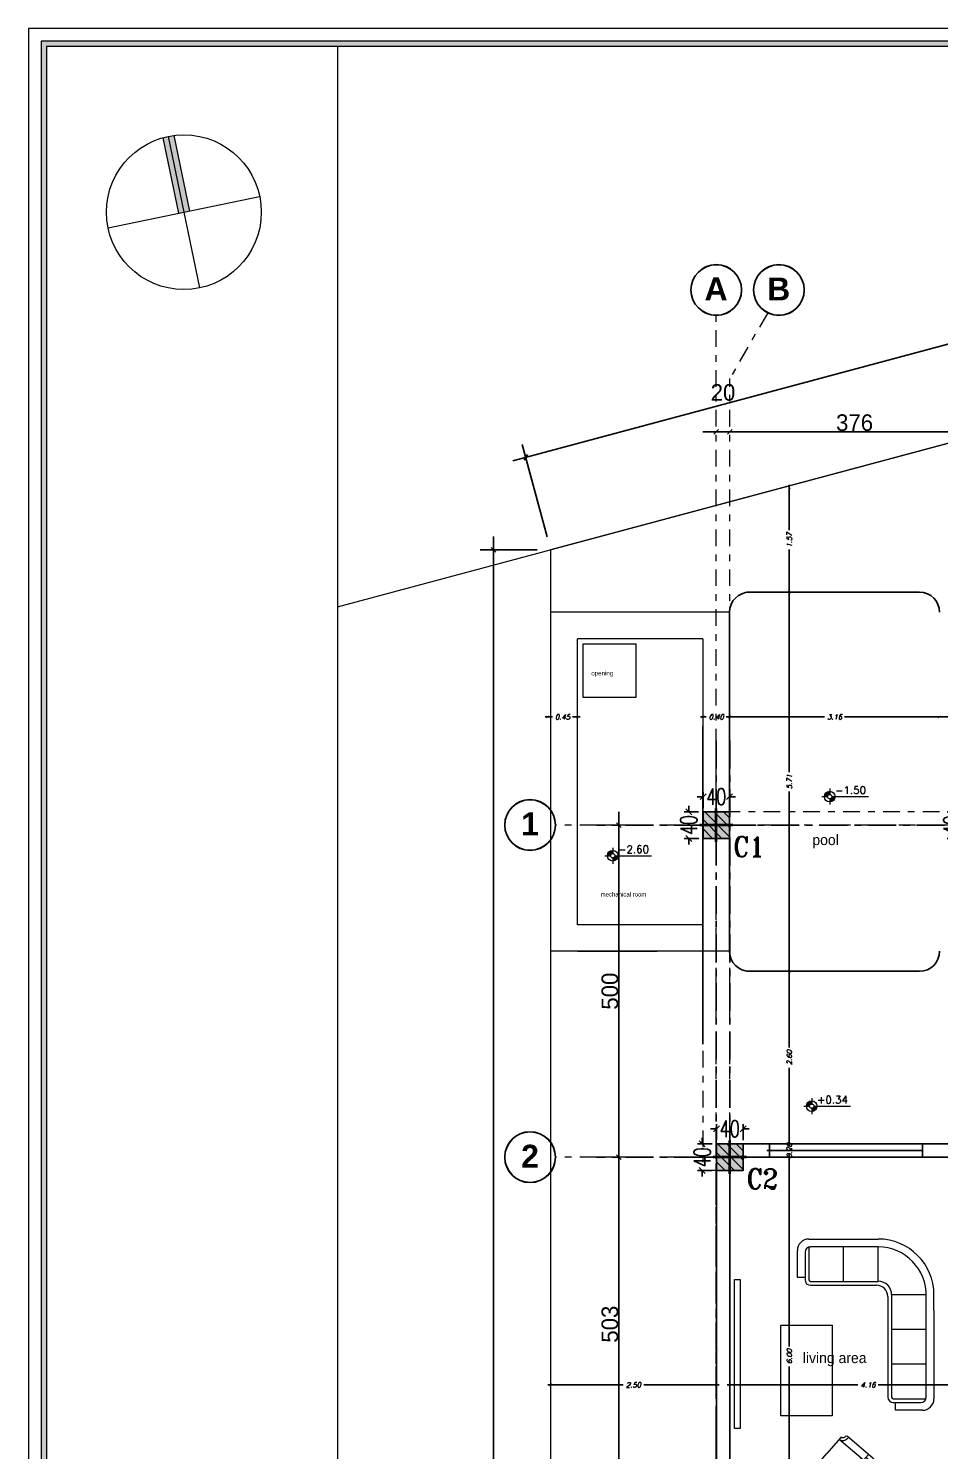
# Model space of a CAD drawing. Header units: metres. Extents: x 294 to 1101, y -498 to -355.
# Drawn here: x 487.37 to 501.09, y -385.03 to -363.62 of the extents above; entities that cross this region are included whole.
import ezdxf
from ezdxf.enums import TextEntityAlignment as Align

# ---------------------------------------------------------------- set-up
doc = ezdxf.new("R2010")
doc.units = ezdxf.units.M
doc.linetypes.add('ACAD_ISO10W100', pattern=[18, 12, -3, 0, -3])
doc.linetypes.add('DASHDOT2', pattern=[0.5, 0.25, -0.125, 0, -0.125])
for name, color, linetype in [('001-axis', 1, 'Continuous'), ('4', 4, 'Continuous'), ('dim', 156, 'Continuous'), ('DIME', 2, 'Continuous'), ('EM_COLUMN', 4, 'Continuous'), ('hatch', 26, 'Continuous'), ('pool', 160, 'Continuous'), ('text', 3, 'Continuous'), ('win', 206, 'Continuous')]:
    doc.layers.add(name, color=color, linetype=linetype)
for name, color, linetype, lineweight in [('19-JARDINERIA', 80, 'Continuous', 0), ('2', 2, 'Continuous', 13), ('axe', 12, 'DASHDOT2', 9), ('clumn', 40, 'Continuous', 13), ('COLUMNS', 24, 'Continuous', 40), ('D', 2, 'Continuous', 13), ('fur', 251, 'Continuous', 9), ('land', 96, 'Continuous', 15), ('roof', 16, 'DASHDOT2', 18), ('wall', 7, 'Continuous', 25)]:
    doc.layers.add(name, color=color, linetype=linetype, lineweight=lineweight)
doc.styles.add('alalala', font='bgothm.ttf', dxfattribs={"height": 0.2})
doc.styles.add('ITALICC', font='italicc')
doc.styles.add('ROMAND', font='romand.shx', dxfattribs={"height": 0.2})
doc.styles.add('ROMANT', font='romant')
doc.styles.add('simplex', font='simplex.shx', dxfattribs={"width": 0.7})
doc.styles.add('verdana', font='verdana.ttf', dxfattribs={"width": 0.9})
doc.dimstyles.new('100', dxfattribs={"dimscale": 0, "dimtxt": 0.5, "dimasz": 0.09, "dimexe": 0.07, "dimexo": 0, "dimgap": 0.09, "dimtad": 1, "dimdec": 0, "dimlfac": 100, "dimrnd": 0.5, "dimzin": 12, "dimdsep": 46, "dimtxsty": 'verdana', "dimblk": 'OBLIQUE', "dimcen": 0, "dimdle": 0.07, "dimaunit": 1, "dimazin": 2, "dimtfac": 1, "dimtdec": 0, "dimtix": 1, "dimtofl": 0, "dimtmove": 1, "dimatfit": 2, "dimldrblk": 'OBLIQUE', "dimfxl": 0.1, "dimtolj": 1, "dimtzin": 0, "dimarcsym": 0})
doc.dimstyles.new('dim200', dxfattribs={"dimscale": 0.4, "dimtxt": 0.1885, "dimasz": 0.1, "dimexe": 0.15, "dimexo": 0.25, "dimgap": 0.07, "dimtad": 0, "dimzin": 0, "dimdsep": 46, "dimtxsty": 'ITALICC', "dimblk": 'ARCHTICK', "dimcen": 0.09, "dimdle": 0.1, "dimse1": 1, "dimse2": 1, "dimclrd": 211, "dimclrt": 3, "dimadec": 0, "dimazin": 0, "dimtfac": 1, "dimtix": 1, "dimtofl": 0, "dimtmove": 0, "dimatfit": 3, "dimldrblk": 'ARCHTICK', "dimfxl": 1, "dimtolj": 1, "dimtzin": 0, "dimlwd": 25, "dimarcsym": 0})
doc.dimstyles.new('DIMA', dxfattribs={"dimtxt": 0.25, "dimasz": 0.07, "dimexe": 0.2, "dimexo": 0.2, "dimgap": 0.01, "dimtad": 1, "dimdec": 0, "dimlfac": 100, "dimrnd": 1, "dimzin": 0, "dimdsep": 46, "dimtxsty": 'Standard', "dimblk1": 'OBLIQUE', "dimblk2": 'OBLIQUE', "dimsah": 1, "dimcen": 0.09, "dimdle": 0.2, "dimclrd": 1, "dimclre": 1, "dimclrt": 2, "dimadec": 0, "dimazin": 0, "dimtfac": 1, "dimtdec": 0, "dimtofl": 0, "dimtmove": 2, "dimatfit": 3, "dimldrblk": 'OBLIQUE', "dimfxl": 1, "dimtolj": 1, "dimtzin": 0, "dimarcsym": 0})
pattern_1 = [(135, (1105.20614, -5731.28824), (-0.0707106781, -0.0707106781), [])]

# ---------------------------------------------------------------- blocks, each defined once
blk = doc.blocks.new('Mob1')
at = {"layer": 'fur'}
for p, q in [((-7.67, 0.146), (-7.67, 0.73)), ((-7.65, 0.75), (-7.639, 0.75)), ((-7.59, 0.799), (-7.59, 0.8)), ((-7.573, 0.8), (-7.22, 0.8)), ((-7.54, 0.25), (-7.54, 0.8)), ((-6.867, 0.8), (-7.22, 0.8)), ((-6.9, 0.25), (-6.9, 0.8)), ((-6.85, 0.799), (-6.85, 0.8)), ((-6.79, 0.75), (-6.801, 0.75)), ((-6.77, 0.146), (-6.77, 0.73)), ((-7.67, 0.25), (-7.54, 0.25)), ((-7.6, 0), (-7.6, 0.25)), ((-7.54, 0.3), (-7.22, 0.3)), ((-6.9, 0.3), (-7.22, 0.3)), ((-6.77, 0.25), (-6.9, 0.25)), ((-6.84, 0), (-6.84, 0.25)), ((-7.6, 0.086), (-7.61, 0.086)), ((-7.6, 0.15), (-7.22, 0.15)), ((-7.6, 0.05), (-7.22, 0.05)), ((-7.6, 0), (-7.22, 0)), ((-6.84, 0.15), (-7.22, 0.15)), ((-6.84, 0.05), (-7.22, 0.05)), ((-6.84, 0), (-7.22, 0)), ((-6.84, 0.086), (-6.83, 0.086))]:
    blk.add_line(p, q, dxfattribs=at)
for points in [[(-7.67, 0.7), (-7.639, 0.7, 0.414214), (-7.54, 0.799), (-7.54, 0.8)], [(-6.77, 0.7), (-6.801, 0.7, -0.414214), (-6.9, 0.799), (-6.9, 0.8)]]:
    blk.add_lwpolyline(points, format="xyb", dxfattribs=at)
for centre, radius, start, end in [((-7.65, 0.73), 0.02, 90, 180), ((-7.639, 0.799), 0.049, 270, 344.0164), ((-7.573, 0.78), 0.02, 90, 164.0164), ((-6.867, 0.78), 0.02, 15.9836, 90), ((-6.801, 0.799), 0.049, 195.9836, 270), ((-6.79, 0.73), 0.02, 0, 90), ((-7.61, 0.146), 0.06, 180, 270), ((-6.83, 0.146), 0.06, 270, 0)]:
    blk.add_arc(centre, radius, start, end, dxfattribs=at)
blk = doc.blocks.new('gdffddg')
at = {"layer": 'fur'}
for p, q in [((312.958, 39.495), (313.19, 39.495)), ((313.19, 39.495), (314, 39.495)), ((312.784, 38.916), (312.784, 39.322)), ((312.9, 39.298), (312.9, 38.881)), ((312.958, 39.356), (312.958, 38.881)), ((313.734, 39.379), (312.981, 39.379)), ((313.734, 39.379), (312.981, 39.379)), ((313.479, 38.858), (313.479, 39.379)), ((314, 39.379), (313.734, 39.379)), ((314, 39.379), (313.734, 39.379)), ((314, 38.858), (314, 39.379)), ((312.9, 38.916), (312.784, 38.916)), ((312.981, 38.858), (313.734, 38.858)), ((312.981, 38.8), (313.19, 38.8)), ((313.19, 38.8), (313.977, 38.8)), ((313.734, 38.858), (314, 38.858)), ((314.145, 38.632), (314.145, 38.424)), ((314.203, 38.656), (314.203, 38.424)), ((314.724, 38.656), (314.203, 38.656)), ((314.724, 38.424), (314.724, 38.656)), ((314.724, 38.424), (314.724, 38.632)), ((314.84, 38.424), (314.84, 38.656)), ((314.145, 38.424), (314.145, 37.115)), ((314.203, 38.424), (314.203, 37.115)), ((314.724, 37.115), (314.724, 38.424)), ((314.724, 37.115), (314.724, 38.424)), ((314.84, 38.424), (314.84, 37.092)), ((314.724, 38.134), (314.203, 38.134)), ((314.724, 37.613), (314.203, 37.613)), ((314.226, 37.092), (314.701, 37.092)), ((314.226, 37.034), (314.643, 37.034)), ((314.261, 36.918), (314.261, 37.034)), ((314.666, 36.918), (314.261, 36.918))]:
    blk.add_line(p, q, dxfattribs=at)
for centre, radius, start, end in [((312.958, 39.322), 0.174, 90, 180), ((314, 38.656), 0.84, 0, 90), ((312.981, 39.298), 0.0811, 90, 180), ((312.981, 39.356), 0.0232, 90, 180), ((313.989, 38.644), 0.736, 359.0978, 89.0978), ((312.981, 38.881), 0.0811, 180, 270), ((312.981, 38.881), 0.0232, 180, 270), ((313.977, 38.632), 0.168, 0, 90), ((314, 38.656), 0.203, 0, 90), ((314.226, 37.115), 0.0811, 180, 270), ((314.226, 37.115), 0.0232, 180, 270), ((314.643, 37.115), 0.0811, 270, 0), ((314.666, 37.092), 0.174, 270, 0), ((314.701, 37.115), 0.0232, 270, 0)]:
    blk.add_arc(centre, radius, start, end, dxfattribs=at)
blk = doc.blocks.new('A$C6C9229B2')
at = {"layer": 'dim'}
h = blk.add_hatch(color=256, dxfattribs=at)
h.paths.add_polyline_path([(0.294, 0.376), (0.294, 0.492, 0.414214), (0.098, 0.296), (0.214, 0.296, -0.414214)])
h.paths.add_polyline_path([(0.49, 0.296), (0.373, 0.296, -0.414214), (0.294, 0.217), (0.294, 0.1, 0.414214)])
at = {"layer": '2'}
for p, q in [((0.294, 0.592), (0.294, 0.376)), ((0, 0.296), (0.214, 0.296)), ((0.294, 0.217), (0.294, 0)), ((0.373, 0.296), (1.727, 0.296))]:
    blk.add_line(p, q, dxfattribs=at)
for radius in [0.196, 0.0796]:
    blk.add_circle((0.294, 0.296), radius, dxfattribs=at)
blk = doc.blocks.new('_ArchTick')
at = {"color": 0, "linetype": 'ByBlock', "const_width": 0.15}
blk.add_lwpolyline([(-0.5, -0.5), (0.5, 0.5)], dxfattribs=at)
blk = doc.blocks.new('*D96')
at = {"layer": 'DEFPOINTS', "color": 0, "transparency": 16777216}
for p in [(495.231, -384.038), (497.728, -384.038), (497.728, -384.038)]:
    blk.add_point(p, dxfattribs=at)
at = {"layer": 'wall', "color": 211, "linetype": 'Continuous', "lineweight": 25, "transparency": 16777216}
for p, q in [((495.191, -384.038), (496.326, -384.038)), ((497.768, -384.038), (496.633, -384.038))]:
    blk.add_line(p, q, dxfattribs=at)
at = {"layer": 'wall', "color": 211, "lineweight": 25, "transparency": 16777216, "xscale": 0.04000000000000001, "yscale": 0.04000000000000001, "zscale": 0.04000000000000001, "rotation": 180}
blk.add_blockref('_ArchTick', (495.231, -384.038), dxfattribs=at)
at = {"layer": 'wall', "color": 211, "lineweight": 25, "transparency": 16777216, "xscale": 0.04000000000000001, "yscale": 0.04000000000000001, "zscale": 0.04000000000000001}
blk.add_blockref('_ArchTick', (497.728, -384.038), dxfattribs=at)
at = {"layer": 'wall', "color": 3, "transparency": 16777216, "insert": (496.479, -384.038), "char_height": 0.0754, "attachment_point": 5, "style": 'ITALICC'}
blk.add_mtext('\\A1;2.50', dxfattribs=at)
blk = doc.blocks.new('*D160')
at = {"layer": 'DEFPOINTS', "color": 0, "transparency": 16777216}
for p in [(502.09, -383.853), (502.09, -384.038), (497.928, -388.439)]:
    blk.add_point(p, dxfattribs=at)
at = {"layer": 'wall', "color": 211, "linetype": 'Continuous', "lineweight": 25, "transparency": 16777216}
for p, q in [((497.888, -384.038), (499.857, -384.038)), ((502.13, -384.038), (500.16, -384.038))]:
    blk.add_line(p, q, dxfattribs=at)
at = {"layer": 'wall', "color": 211, "lineweight": 25, "transparency": 16777216, "xscale": 0.04000000000000001, "yscale": 0.04000000000000001, "zscale": 0.04000000000000001, "rotation": 180}
blk.add_blockref('_ArchTick', (497.928, -384.038), dxfattribs=at)
at = {"layer": 'wall', "color": 211, "lineweight": 25, "transparency": 16777216, "xscale": 0.04000000000000001, "yscale": 0.04000000000000001, "zscale": 0.04000000000000001}
blk.add_blockref('_ArchTick', (502.09, -384.038), dxfattribs=at)
at = {"layer": 'wall', "color": 3, "transparency": 16777216, "insert": (500.009, -384.038), "char_height": 0.0754, "attachment_point": 5, "style": 'ITALICC'}
blk.add_mtext('\\A1;4.16', dxfattribs=at)
blk = doc.blocks.new('*D100')
at = {"layer": 'DEFPOINTS', "color": 0, "transparency": 16777216}
for p in [(495.188, -373.982), (495.635, -373.982), (495.635, -373.982)]:
    blk.add_point(p, dxfattribs=at)
at = {"layer": 'wall', "color": 211, "linetype": 'Continuous', "lineweight": 25, "transparency": 16777216}
for p, q in [((495.148, -373.982), (495.259, -373.982)), ((495.675, -373.982), (495.563, -373.982))]:
    blk.add_line(p, q, dxfattribs=at)
at = {"layer": 'wall', "color": 211, "lineweight": 25, "transparency": 16777216, "xscale": 0.04000000000000001, "yscale": 0.04000000000000001, "zscale": 0.04000000000000001, "rotation": 180}
blk.add_blockref('_ArchTick', (495.188, -373.982), dxfattribs=at)
at = {"layer": 'wall', "color": 211, "lineweight": 25, "transparency": 16777216, "xscale": 0.04000000000000001, "yscale": 0.04000000000000001, "zscale": 0.04000000000000001}
blk.add_blockref('_ArchTick', (495.635, -373.982), dxfattribs=at)
at = {"layer": 'wall', "color": 3, "transparency": 16777216, "insert": (495.411, -373.982), "char_height": 0.0754, "attachment_point": 5, "style": 'ITALICC'}
blk.add_mtext('\\A1;0.45', dxfattribs=at)
blk = doc.blocks.new('*D171')
at = {"layer": 'DEFPOINTS', "color": 0, "transparency": 16777216}
for p in [(497.525, -373.982), (497.925, -373.982), (497.925, -374.426)]:
    blk.add_point(p, dxfattribs=at)
at = {"layer": 'wall', "color": 211, "linetype": 'Continuous', "lineweight": 25, "transparency": 16777216}
for p, q in [((497.485, -373.982), (497.575, -373.982)), ((497.965, -373.982), (497.875, -373.982))]:
    blk.add_line(p, q, dxfattribs=at)
at = {"layer": 'wall', "color": 211, "lineweight": 25, "transparency": 16777216, "xscale": 0.04000000000000001, "yscale": 0.04000000000000001, "zscale": 0.04000000000000001, "rotation": 180}
blk.add_blockref('_ArchTick', (497.525, -373.982), dxfattribs=at)
at = {"layer": 'wall', "color": 211, "lineweight": 25, "transparency": 16777216, "xscale": 0.04000000000000001, "yscale": 0.04000000000000001, "zscale": 0.04000000000000001}
blk.add_blockref('_ArchTick', (497.925, -373.982), dxfattribs=at)
at = {"layer": 'wall', "color": 3, "transparency": 16777216, "insert": (497.725, -373.982), "char_height": 0.0754, "attachment_point": 5, "style": 'ITALICC'}
blk.add_mtext('\\A1;0.40', dxfattribs=at)
blk = doc.blocks.new('*D172')
at = {"layer": 'DEFPOINTS', "color": 0, "transparency": 16777216}
for p in [(501.085, -373.982), (497.925, -374.426), (501.085, -374.407)]:
    blk.add_point(p, dxfattribs=at)
at = {"layer": 'wall', "color": 211, "linetype": 'Continuous', "lineweight": 25, "transparency": 16777216}
for p, q in [((497.885, -373.982), (499.353, -373.982)), ((501.125, -373.982), (499.657, -373.982))]:
    blk.add_line(p, q, dxfattribs=at)
at = {"layer": 'wall', "color": 211, "lineweight": 25, "transparency": 16777216, "xscale": 0.04000000000000001, "yscale": 0.04000000000000001, "zscale": 0.04000000000000001, "rotation": 180}
blk.add_blockref('_ArchTick', (497.925, -373.982), dxfattribs=at)
at = {"layer": 'wall', "color": 211, "lineweight": 25, "transparency": 16777216, "xscale": 0.04000000000000001, "yscale": 0.04000000000000001, "zscale": 0.04000000000000001}
blk.add_blockref('_ArchTick', (501.085, -373.982), dxfattribs=at)
at = {"layer": 'wall', "color": 3, "transparency": 16777216, "insert": (499.505, -373.982), "char_height": 0.0754, "attachment_point": 5, "style": 'ITALICC'}
blk.add_mtext('\\A1;3.16', dxfattribs=at)
blk = doc.blocks.new('*D173')
at = {"layer": 'DEFPOINTS', "color": 0, "transparency": 16777216}
for p in [(503.726, -373.982), (501.085, -374.407), (503.726, -374.385)]:
    blk.add_point(p, dxfattribs=at)
at = {"layer": 'wall', "color": 211, "linetype": 'Continuous', "lineweight": 25, "transparency": 16777216}
for p, q in [((501.045, -373.982), (502.252, -373.982)), ((503.766, -373.982), (502.559, -373.982))]:
    blk.add_line(p, q, dxfattribs=at)
at = {"layer": 'wall', "color": 211, "lineweight": 25, "transparency": 16777216, "xscale": 0.04000000000000001, "yscale": 0.04000000000000001, "zscale": 0.04000000000000001, "rotation": 180}
blk.add_blockref('_ArchTick', (501.085, -373.982), dxfattribs=at)
at = {"layer": 'wall', "color": 211, "lineweight": 25, "transparency": 16777216, "xscale": 0.04000000000000001, "yscale": 0.04000000000000001, "zscale": 0.04000000000000001}
blk.add_blockref('_ArchTick', (503.726, -373.982), dxfattribs=at)
at = {"layer": 'wall', "color": 3, "transparency": 16777216, "insert": (502.405, -373.982), "char_height": 0.0754, "attachment_point": 5, "style": 'ITALICC'}
blk.add_mtext('\\A1;2.64', dxfattribs=at)
blk = doc.blocks.new('*D104')
at = {"layer": 'DEFPOINTS', "color": 0, "transparency": 16777216}
for p in [(498.824, -380.611), (499.024, -380.611), (499.044, -386.61)]:
    blk.add_point(p, dxfattribs=at)
at = {"layer": 'wall', "color": 211, "linetype": 'Continuous', "lineweight": 25, "transparency": 16777216}
for p, q in [((498.824, -380.571), (498.824, -383.46)), ((498.824, -386.65), (498.824, -383.76))]:
    blk.add_line(p, q, dxfattribs=at)
at = {"layer": 'wall', "color": 211, "lineweight": 25, "transparency": 16777216, "xscale": 0.04000000000000001, "yscale": 0.04000000000000001, "zscale": 0.04000000000000001}
for p, rotation in [((498.824, -380.611), 90), ((498.824, -386.61), 270)]:
    blk.add_blockref('_ArchTick', p, dxfattribs=dict(at, rotation=rotation))
at = {"layer": 'wall', "color": 3, "transparency": 16777216, "insert": (498.824, -383.61), "char_height": 0.0754, "attachment_point": 5, "rotation": 90, "style": 'ITALICC'}
blk.add_mtext('\\A1;6.00', dxfattribs=at)
blk = doc.blocks.new('*D179')
at = {"layer": 'DEFPOINTS', "color": 0, "transparency": 16777216}
for p in [(498.824, -380.411), (499.271, -380.411), (499.024, -380.611)]:
    blk.add_point(p, dxfattribs=at)
at = {"layer": 'wall', "color": 211, "linetype": 'Continuous', "lineweight": 25, "transparency": 16777216}
for p, q in [((498.824, -380.411), (498.824, -380.371)), ((498.824, -380.611), (498.824, -380.651))]:
    blk.add_line(p, q, dxfattribs=at)
at = {"layer": 'wall', "color": 211, "lineweight": 25, "transparency": 16777216, "xscale": 0.04000000000000001, "yscale": 0.04000000000000001, "zscale": 0.04000000000000001}
for p, rotation in [((498.824, -380.411), 270), ((498.824, -380.611), 90)]:
    blk.add_blockref('_ArchTick', p, dxfattribs=dict(at, rotation=rotation))
at = {"layer": 'wall', "color": 3, "transparency": 16777216, "insert": (498.824, -380.511), "char_height": 0.0754, "attachment_point": 5, "rotation": 90, "style": 'ITALICC'}
blk.add_mtext('\\A1;0.20', dxfattribs=at)
blk = doc.blocks.new('*D180')
at = {"layer": 'DEFPOINTS', "color": 0, "transparency": 16777216}
for p in [(498.713, -377.811), (498.824, -377.811), (499.545, -380.411)]:
    blk.add_point(p, dxfattribs=at)
at = {"layer": 'wall', "color": 211, "linetype": 'Continuous', "lineweight": 25, "transparency": 16777216}
for p, q in [((498.824, -377.771), (498.824, -378.957)), ((498.824, -380.451), (498.824, -379.265))]:
    blk.add_line(p, q, dxfattribs=at)
at = {"layer": 'wall', "color": 211, "lineweight": 25, "transparency": 16777216, "xscale": 0.04000000000000001, "yscale": 0.04000000000000001, "zscale": 0.04000000000000001}
for p, rotation in [((498.824, -377.811), 90), ((498.824, -380.411), 270)]:
    blk.add_blockref('_ArchTick', p, dxfattribs=dict(at, rotation=rotation))
at = {"layer": 'wall', "color": 3, "transparency": 16777216, "insert": (498.824, -379.111), "char_height": 0.0754, "attachment_point": 5, "rotation": 90, "style": 'ITALICC'}
blk.add_mtext('\\A1;2.60', dxfattribs=at)
blk = doc.blocks.new('*D105')
at = {"layer": 'DEFPOINTS', "color": 0, "transparency": 16777216}
for p in [(498.824, -372.105), (498.991, -372.105), (498.824, -377.811)]:
    blk.add_point(p, dxfattribs=at)
at = {"layer": 'wall', "color": 211, "linetype": 'Continuous', "lineweight": 25, "transparency": 16777216}
for p, q in [((498.824, -372.065), (498.824, -374.813)), ((498.824, -377.851), (498.824, -375.103))]:
    blk.add_line(p, q, dxfattribs=at)
at = {"layer": 'wall', "color": 211, "lineweight": 25, "transparency": 16777216, "xscale": 0.04000000000000001, "yscale": 0.04000000000000001, "zscale": 0.04000000000000001}
for p, rotation in [((498.824, -372.105), 90), ((498.824, -377.811), 270)]:
    blk.add_blockref('_ArchTick', p, dxfattribs=dict(at, rotation=rotation))
at = {"layer": 'wall', "color": 3, "transparency": 16777216, "insert": (498.824, -374.958), "char_height": 0.0754, "attachment_point": 5, "rotation": 90, "style": 'ITALICC'}
blk.add_mtext('\\A1;5.71', dxfattribs=at)
blk = doc.blocks.new('*D181')
at = {"layer": 'DEFPOINTS', "color": 0, "transparency": 16777216}
for p in [(498.721, -370.53), (498.824, -370.53), (498.824, -372.105)]:
    blk.add_point(p, dxfattribs=at)
at = {"layer": 'wall', "color": 211, "linetype": 'Continuous', "lineweight": 25, "transparency": 16777216}
for p, q in [((498.824, -370.49), (498.824, -371.171)), ((498.824, -372.145), (498.824, -371.464))]:
    blk.add_line(p, q, dxfattribs=at)
at = {"layer": 'wall', "color": 211, "lineweight": 25, "transparency": 16777216, "xscale": 0.04000000000000001, "yscale": 0.04000000000000001, "zscale": 0.04000000000000001}
for p, rotation in [((498.824, -370.53), 90), ((498.824, -372.105), 270)]:
    blk.add_blockref('_ArchTick', p, dxfattribs=dict(at, rotation=rotation))
at = {"layer": 'wall', "color": 3, "transparency": 16777216, "insert": (498.824, -371.318), "char_height": 0.0754, "attachment_point": 5, "rotation": 90, "style": 'ITALICC'}
blk.add_mtext('\\A1;1.57', dxfattribs=at)
blk = doc.blocks.new('_OBLIQUE')
at = {"color": 0, "linetype": 'ByBlock'}
blk.add_line((-0.5, -0.5), (0.5, 0.5), dxfattribs=at)
blk = doc.blocks.new('*D86')
at = {"layer": 'DEFPOINTS', "color": 0, "transparency": 16777216}
for p in [(514.853, -364.715), (515.226, -366.108), (495.231, -371.466)]:
    blk.add_point(p, dxfattribs=at)
at = {"layer": 'wall', "color": 1, "lineweight": -2, "transparency": 16777216}
for p, q in [((515.174, -365.915), (514.801, -364.522)), ((494.665, -370.125), (515.046, -364.663)), ((495.179, -371.272), (494.806, -369.88))]:
    blk.add_line(p, q, dxfattribs=at)
at = {"layer": 'wall', "color": 1, "lineweight": -2, "transparency": 16777216, "xscale": 0.07, "yscale": 0.07, "zscale": 0.07}
for p, rotation in [((514.853, -364.715), 14.99999478466703), ((494.858, -370.073), 194.999994784667)]:
    blk.add_blockref('_OBLIQUE', p, dxfattribs=dict(at, rotation=rotation))
at = {"layer": 'wall', "color": 2, "transparency": 16777216, "insert": (504.82, -367.264), "char_height": 0.25, "attachment_point": 5, "rotation": 15}
blk.add_mtext('\\A1;2070', dxfattribs=at)
blk = doc.blocks.new('*D88')
at = {"layer": 'DEFPOINTS', "color": 0, "transparency": 16777216}
for p in [(495.231, -371.466), (494.37, -406.815), (495.231, -406.815)]:
    blk.add_point(p, dxfattribs=at)
at = {"layer": 'wall', "color": 1, "lineweight": -2, "transparency": 16777216}
for p, q in [((494.37, -371.266), (494.37, -407.015)), ((495.031, -371.466), (494.17, -371.466)), ((495.031, -406.815), (494.17, -406.815))]:
    blk.add_line(p, q, dxfattribs=at)
at = {"layer": 'wall', "color": 1, "lineweight": -2, "transparency": 16777216, "xscale": 0.07, "yscale": 0.07, "zscale": 0.07}
for p, rotation in [((494.37, -371.466), 90), ((494.37, -406.815), 270)]:
    blk.add_blockref('_OBLIQUE', p, dxfattribs=dict(at, rotation=rotation))
at = {"layer": 'wall', "color": 2, "transparency": 16777216, "insert": (494.235, -389.14), "char_height": 0.25, "attachment_point": 5, "rotation": 90}
blk.add_mtext('\\A1;3535', dxfattribs=at)
blk = doc.blocks.new('CLUMN')
at = {"layer": 'clumn', "color": 1}
for p, q in [((879.993, 254.345), (879.993, 253.145)), ((879.393, 253.745), (880.593, 253.745))]:
    blk.add_line(p, q, dxfattribs=at)
at = {"layer": 'clumn'}
blk.add_lwpolyline([(879.793, 253.545), (880.193, 253.545), (880.193, 253.945), (879.793, 253.945)], close=True, dxfattribs=at)
blk = doc.blocks.new('*D313')
at = {"layer": 'DEFPOINTS', "color": 0, "transparency": 16777216}
for p in [(497.725, -369.689), (497.928, -369.689), (497.928, -369.689)]:
    blk.add_point(p, dxfattribs=at)
at = {"layer": 'wall', "color": 1, "lineweight": -2, "transparency": 16777216}
blk.add_line((497.525, -369.689), (498.128, -369.689), dxfattribs=at)
at = {"layer": 'wall', "color": 1, "lineweight": -2, "transparency": 16777216, "xscale": 0.07, "yscale": 0.07, "zscale": 0.07, "rotation": 180}
blk.add_blockref('_OBLIQUE', (497.725, -369.689), dxfattribs=at)
at = {"layer": 'wall', "color": 1, "lineweight": -2, "transparency": 16777216, "xscale": 0.07, "yscale": 0.07, "zscale": 0.07}
blk.add_blockref('_OBLIQUE', (497.928, -369.689), dxfattribs=at)
at = {"layer": 'wall', "color": 2, "transparency": 16777216, "insert": (497.826, -369.099), "char_height": 0.25, "attachment_point": 5}
blk.add_mtext('\\A1;20', dxfattribs=at)
blk = doc.blocks.new('*D314')
at = {"layer": 'DEFPOINTS', "color": 0, "transparency": 16777216}
for p in [(501.685, -369.424), (497.928, -369.689), (501.685, -369.689)]:
    blk.add_point(p, dxfattribs=at)
at = {"layer": 'wall', "color": 1, "lineweight": -2, "transparency": 16777216}
for p, q in [((497.728, -369.689), (501.885, -369.689)), ((501.685, -369.624), (501.685, -369.889))]:
    blk.add_line(p, q, dxfattribs=at)
at = {"layer": 'wall', "color": 1, "lineweight": -2, "transparency": 16777216, "xscale": 0.07, "yscale": 0.07, "zscale": 0.07, "rotation": 180}
blk.add_blockref('_OBLIQUE', (497.928, -369.689), dxfattribs=at)
at = {"layer": 'wall', "color": 1, "lineweight": -2, "transparency": 16777216, "xscale": 0.07, "yscale": 0.07, "zscale": 0.07}
blk.add_blockref('_OBLIQUE', (501.685, -369.689), dxfattribs=at)
at = {"layer": 'wall', "color": 2, "transparency": 16777216, "insert": (499.806, -369.554), "char_height": 0.25, "attachment_point": 5}
blk.add_mtext('\\A1;376', dxfattribs=at)
blk = doc.blocks.new('*D321')
at = {"layer": 'DEFPOINTS', "color": 0, "transparency": 16777216}
for p in [(496.26, -375.611), (496.26, -380.611), (496.26, -380.611)]:
    blk.add_point(p, dxfattribs=at)
at = {"layer": 'wall', "color": 1, "lineweight": -2, "transparency": 16777216}
blk.add_line((496.26, -375.411), (496.26, -380.811), dxfattribs=at)
at = {"layer": 'wall', "color": 1, "lineweight": -2, "transparency": 16777216, "xscale": 0.07, "yscale": 0.07, "zscale": 0.07}
for p, rotation in [((496.26, -375.611), 90), ((496.26, -380.611), 270)]:
    blk.add_blockref('_OBLIQUE', p, dxfattribs=dict(at, rotation=rotation))
at = {"layer": 'wall', "color": 2, "transparency": 16777216, "insert": (496.125, -378.111), "char_height": 0.25, "attachment_point": 5, "rotation": 90}
blk.add_mtext('\\A1;500', dxfattribs=at)
blk = doc.blocks.new('*D322')
at = {"layer": 'DEFPOINTS', "color": 0, "transparency": 16777216}
for p in [(496.26, -380.611), (496.26, -385.637), (496.26, -385.637)]:
    blk.add_point(p, dxfattribs=at)
at = {"layer": 'wall', "color": 1, "lineweight": -2, "transparency": 16777216}
blk.add_line((496.26, -380.411), (496.26, -385.837), dxfattribs=at)
at = {"layer": 'wall', "color": 1, "lineweight": -2, "transparency": 16777216, "xscale": 0.07, "yscale": 0.07, "zscale": 0.07}
for p, rotation in [((496.26, -380.611), 90), ((496.26, -385.637), 270)]:
    blk.add_blockref('_OBLIQUE', p, dxfattribs=dict(at, rotation=rotation))
at = {"layer": 'wall', "color": 2, "transparency": 16777216, "insert": (496.125, -383.124), "char_height": 0.25, "attachment_point": 5, "rotation": 90}
blk.add_mtext('\\A1;503', dxfattribs=at)
blk = doc.blocks.new('C1')
at = {"layer": 'hatch', "linetype": 'ByBlock'}
h = blk.add_hatch(dxfattribs=at)
h.set_pattern_fill('ANSI31', color=256, scale=0.8, angle=-270)
h.set_pattern_definition(pattern_1)
h.paths.add_polyline_path([(0.4, -0.4), (0.4, 0), (0, 0), (0, -0.4)])
h = blk.add_hatch(dxfattribs=at)
h.set_pattern_fill('ANSI31', color=256, scale=0.8, angle=-270)
h.set_pattern_definition([(135, (1109.16614, -5731.28824), (-0.0707106781, -0.0707106781), [])])
h.paths.add_polyline_path([(4.36, -0.4), (4.36, 0), (3.96, 0), (3.96, -0.4)])
at = {"layer": 'COLUMNS', "color": 1, "ltscale": 0.05}
for p, q in [((0.2, -0.45), (0.2, 0.05)), ((4.16, -0.45), (4.16, 0.05)), ((0.45, -0.2), (-0.05, -0.2)), ((4.41, -0.2), (3.91, -0.2))]:
    blk.add_line(p, q, dxfattribs=at)
at = {"layer": 'EM_COLUMN'}
for points in [[(0, -0.4), (0.4, -0.4), (0.4, 0), (0, 0)], [(3.96, -0.4), (4.36, -0.4), (4.36, 0), (3.96, 0)]]:
    blk.add_lwpolyline(points, close=True, dxfattribs=at)
blk = doc.blocks.new('*D437')
at = {"layer": 'DEFPOINTS', "color": 0, "linetype": 'ByBlock', "transparency": 16777216}
for p in [(-988.774, 76.216), (-989.174, 76.043), (-988.774, 76.043)]:
    blk.add_point(p, dxfattribs=at)
at = {"layer": 'DIME', "color": 0, "linetype": 'ByBlock', "lineweight": -2, "transparency": 16777216}
for p, q in [((-989.174, 76.216), (-989.264, 76.216)), ((-989.174, 76.043), (-989.174, 76.286)), ((-988.774, 76.043), (-988.774, 76.286)), ((-988.774, 76.216), (-988.684, 76.216))]:
    blk.add_line(p, q, dxfattribs=at)
at = {"layer": 'DIME', "color": 0, "linetype": 'ByBlock', "lineweight": -2, "transparency": 16777216, "xscale": 0.09, "yscale": 0.09, "zscale": 0.09}
blk.add_blockref('_OBLIQUE', (-989.174, 76.216), dxfattribs=at)
at = {"layer": 'DIME', "color": 0, "linetype": 'ByBlock', "lineweight": -2, "transparency": 16777216, "xscale": 0.09, "yscale": 0.09, "zscale": 0.09, "rotation": 180}
blk.add_blockref('_OBLIQUE', (-988.774, 76.216), dxfattribs=at)
at = {"layer": 'DIME', "color": 0, "linetype": 'ByBlock', "transparency": 16777216, "insert": (-988.974, 76.216), "char_height": 0.25, "attachment_point": 5, "style": 'simplex'}
blk.add_mtext('\\A1;40', dxfattribs=at)
blk = doc.blocks.new('*D438')
at = {"layer": 'DEFPOINTS', "color": 0, "linetype": 'ByBlock', "transparency": 16777216}
for p in [(-989.389, 75.988), (-989.24, 75.988), (-989.237, 75.588)]:
    blk.add_point(p, dxfattribs=at)
at = {"layer": 'DIME', "color": 0, "linetype": 'ByBlock', "lineweight": -2, "transparency": 16777216}
for p, q in [((-989.389, 75.988), (-989.389, 76.078)), ((-989.24, 75.988), (-989.459, 75.988)), ((-989.237, 75.588), (-989.459, 75.588)), ((-989.389, 75.588), (-989.389, 75.498))]:
    blk.add_line(p, q, dxfattribs=at)
at = {"layer": 'DIME', "color": 0, "linetype": 'ByBlock', "lineweight": -2, "transparency": 16777216, "xscale": 0.09, "yscale": 0.09, "zscale": 0.09}
for p, rotation in [((-989.389, 75.988), 270), ((-989.389, 75.588), 90)]:
    blk.add_blockref('_OBLIQUE', p, dxfattribs=dict(at, rotation=rotation))
at = {"layer": 'DIME', "color": 0, "linetype": 'ByBlock', "transparency": 16777216, "insert": (-989.389, 75.788), "char_height": 0.25, "attachment_point": 5, "rotation": 90, "style": 'simplex'}
blk.add_mtext('\\A1;40', dxfattribs=at)
blk = doc.blocks.new('*D445')
at = {"layer": 'DEFPOINTS', "color": 0, "linetype": 'ByBlock', "transparency": 16777216}
for p in [(-992.734, 76.216), (-993.134, 76.043), (-992.734, 76.043)]:
    blk.add_point(p, dxfattribs=at)
at = {"layer": 'DIME', "color": 0, "linetype": 'ByBlock', "lineweight": -2, "transparency": 16777216}
for p, q in [((-993.134, 76.216), (-993.224, 76.216)), ((-993.134, 76.043), (-993.134, 76.286)), ((-992.734, 76.043), (-992.734, 76.286)), ((-992.734, 76.216), (-992.644, 76.216))]:
    blk.add_line(p, q, dxfattribs=at)
at = {"layer": 'DIME', "color": 0, "linetype": 'ByBlock', "lineweight": -2, "transparency": 16777216, "xscale": 0.09, "yscale": 0.09, "zscale": 0.09}
blk.add_blockref('_OBLIQUE', (-993.134, 76.216), dxfattribs=at)
at = {"layer": 'DIME', "color": 0, "linetype": 'ByBlock', "lineweight": -2, "transparency": 16777216, "xscale": 0.09, "yscale": 0.09, "zscale": 0.09, "rotation": 180}
blk.add_blockref('_OBLIQUE', (-992.734, 76.216), dxfattribs=at)
at = {"layer": 'DIME', "color": 0, "linetype": 'ByBlock', "transparency": 16777216, "insert": (-992.934, 76.216), "char_height": 0.25, "attachment_point": 5, "style": 'simplex'}
blk.add_mtext('\\A1;40', dxfattribs=at)
blk = doc.blocks.new('*D446')
at = {"layer": 'DEFPOINTS', "color": 0, "linetype": 'ByBlock', "transparency": 16777216}
for p in [(-993.349, 75.988), (-993.2, 75.988), (-993.197, 75.588)]:
    blk.add_point(p, dxfattribs=at)
at = {"layer": 'DIME', "color": 0, "linetype": 'ByBlock', "lineweight": -2, "transparency": 16777216}
for p, q in [((-993.349, 75.988), (-993.349, 76.078)), ((-993.2, 75.988), (-993.419, 75.988)), ((-993.197, 75.588), (-993.419, 75.588)), ((-993.349, 75.588), (-993.349, 75.498))]:
    blk.add_line(p, q, dxfattribs=at)
at = {"layer": 'DIME', "color": 0, "linetype": 'ByBlock', "lineweight": -2, "transparency": 16777216, "xscale": 0.09, "yscale": 0.09, "zscale": 0.09}
for p, rotation in [((-993.349, 75.988), 270), ((-993.349, 75.588), 90)]:
    blk.add_blockref('_OBLIQUE', p, dxfattribs=dict(at, rotation=rotation))
at = {"layer": 'DIME', "color": 0, "linetype": 'ByBlock', "transparency": 16777216, "insert": (-993.349, 75.788), "char_height": 0.25, "attachment_point": 5, "rotation": 90, "style": 'simplex'}
blk.add_mtext('\\A1;40', dxfattribs=at)
blk = doc.blocks.new('C2')
at = {"layer": 'hatch', "linetype": 'ByBlock'}
h = blk.add_hatch(dxfattribs=at)
h.set_pattern_fill('ANSI31', color=256, scale=0.8, angle=-270)
h.set_pattern_definition(pattern_1)
h.paths.add_polyline_path([(0.4, -0.4), (0.4, 0), (0, 0), (0, -0.4)])
at = {"layer": 'COLUMNS', "color": 1, "ltscale": 0.05}
for p, q in [((0.2, -0.45), (0.2, 0.05)), ((0.45, -0.2), (-0.05, -0.2))]:
    blk.add_line(p, q, dxfattribs=at)
at = {"layer": 'EM_COLUMN'}
blk.add_lwpolyline([(0, -0.4), (0.4, -0.4), (0.4, 0), (0, 0)], close=True, dxfattribs=at)
blk = doc.blocks.new('*D439')
at = {"layer": 'DEFPOINTS', "color": 0, "linetype": 'ByBlock', "transparency": 16777216}
for p in [(-1052.531, 71.216), (-1052.931, 71.043), (-1052.531, 71.043)]:
    blk.add_point(p, dxfattribs=at)
at = {"layer": 'DIME', "color": 0, "linetype": 'ByBlock', "lineweight": -2, "transparency": 16777216}
for p, q in [((-1052.931, 71.216), (-1053.021, 71.216)), ((-1052.931, 71.043), (-1052.931, 71.286)), ((-1052.531, 71.043), (-1052.531, 71.286)), ((-1052.531, 71.216), (-1052.441, 71.216))]:
    blk.add_line(p, q, dxfattribs=at)
at = {"layer": 'DIME', "color": 0, "linetype": 'ByBlock', "lineweight": -2, "transparency": 16777216, "xscale": 0.09, "yscale": 0.09, "zscale": 0.09}
blk.add_blockref('_OBLIQUE', (-1052.931, 71.216), dxfattribs=at)
at = {"layer": 'DIME', "color": 0, "linetype": 'ByBlock', "lineweight": -2, "transparency": 16777216, "xscale": 0.09, "yscale": 0.09, "zscale": 0.09, "rotation": 180}
blk.add_blockref('_OBLIQUE', (-1052.531, 71.216), dxfattribs=at)
at = {"layer": 'DIME', "color": 0, "linetype": 'ByBlock', "transparency": 16777216, "insert": (-1052.731, 71.216), "char_height": 0.25, "attachment_point": 5, "style": 'simplex'}
blk.add_mtext('\\A1;40', dxfattribs=at)
blk = doc.blocks.new('*D440')
at = {"layer": 'DEFPOINTS', "color": 0, "linetype": 'ByBlock', "transparency": 16777216}
for p in [(-1053.146, 70.988), (-1052.997, 70.988), (-1052.995, 70.588)]:
    blk.add_point(p, dxfattribs=at)
at = {"layer": 'DIME', "color": 0, "linetype": 'ByBlock', "lineweight": -2, "transparency": 16777216}
for p, q in [((-1053.146, 70.988), (-1053.146, 71.078)), ((-1052.997, 70.988), (-1053.216, 70.988)), ((-1052.995, 70.588), (-1053.216, 70.588)), ((-1053.146, 70.588), (-1053.146, 70.498))]:
    blk.add_line(p, q, dxfattribs=at)
at = {"layer": 'DIME', "color": 0, "linetype": 'ByBlock', "lineweight": -2, "transparency": 16777216, "xscale": 0.09, "yscale": 0.09, "zscale": 0.09}
for p, rotation in [((-1053.146, 70.988), 270), ((-1053.146, 70.588), 90)]:
    blk.add_blockref('_OBLIQUE', p, dxfattribs=dict(at, rotation=rotation))
at = {"layer": 'DIME', "color": 0, "linetype": 'ByBlock', "transparency": 16777216, "insert": (-1053.146, 70.788), "char_height": 0.25, "attachment_point": 5, "rotation": 90, "style": 'simplex'}
blk.add_mtext('\\A1;40', dxfattribs=at)
blk = doc.blocks.new('AX-LINE')
at = {"layer": '001-axis', "color": 251, "linetype": 'ACAD_ISO10W100', "ltscale": 0.035}
for p, q in [((0, 0), (0, -24.88)), ((0.203, 0), (0.203, -24.88)), ((15.845, -1.272), (-1.801, -1.272)), ((15.845, -6.272), (-1.801, -6.272))]:
    blk.add_line(p, q, dxfattribs=at)
blk = doc.blocks.new('CD-1')
at = {"layer": 'DIME', "linetype": 'ByBlock'}
for base, p1, p2, angle, picture, middle in [((0.4, 0.173), (0, 0), (0.4, 0), 180, '*D445', (0.2, 0.173)), ((4.36, 0.173), (3.96, 0), (4.36, 0), 180, '*D437', (4.16, 0.173)), ((-0.215, -0.055), (-0.064, -0.455), (-0.066, -0.055), 90, '*D446', (-0.215, -0.255)), ((3.745, -0.055), (3.896, -0.455), (3.894, -0.055), 90, '*D438', (3.745, -0.255))]:
    dim = blk.add_linear_dim(base=base, p1=p1, p2=p2, angle=angle, dimstyle='100', override={"dimscale": 1, "dimtxt": 0.25, "dimgap": 0.03, "dimtad": 0, "dimtxsty": 'simplex'}, dxfattribs=at)
    dim.commit()
    dim.dimension.update_dxf_attribs({"geometry": picture, "text_midpoint": middle, "insert": (993.134, -76.043)})
blk = doc.blocks.new('CD-2')
at = {"layer": 'DIME', "linetype": 'ByBlock'}
for base, p1, p2, angle, picture, middle in [((0.4, 0.173), (0, 0), (0.4, 0), 180, '*D439', (0.2, 0.173)), ((-0.215, -0.055), (-0.064, -0.455), (-0.066, -0.055), 90, '*D440', (-0.215, -0.255))]:
    dim = blk.add_linear_dim(base=base, p1=p1, p2=p2, angle=angle, dimstyle='100', override={"dimscale": 1, "dimtxt": 0.25, "dimgap": 0.03, "dimtad": 0, "dimtxsty": 'simplex'}, dxfattribs=at)
    dim.commit()
    dim.dimension.update_dxf_attribs({"geometry": picture, "text_midpoint": middle, "insert": (1052.931, -71.043)})
blk = doc.blocks.new('fdssdfsfd')
at = {"color": 6}
for name, p in [('AX-LINE', (408.7305, -376.7583)), ('CD-1', (408.5305, -377.7761)), ('C1', (408.5305, -377.8308)), ('CD-2', (408.7331, -382.7761)), ('C2', (408.7331, -382.8308))]:
    blk.add_blockref(name, p, dxfattribs=at)
at = {"layer": 'text', "color": 7, "style": 'ROMANT', "width": 0.9}
for s, p in [('C1', (408.9828, -378.2055)), ('C2', (409.1853, -383.2055))]:
    blk.add_text(s, height=0.3, dxfattribs=at).set_placement(p, align=Align.TOP_LEFT)

msp = doc.modelspace()

# ---------------------------------------------------------------- hatches: boundary and pattern name
at = {"layer": '19-JARDINERIA'}
h = msp.add_hatch(color=251, dxfattribs=at)
h.paths.add_polyline_path([(487.567, -363.812), (487.567, -408.823), (519.385, -408.823), (519.385, -363.812)])
h.paths.add_polyline_path([(487.645, -363.89), (487.645, -408.745), (519.308, -408.745), (519.308, -363.89)], flags=16)
h = msp.add_hatch(color=251, dxfattribs=at)
h.dxf.hatch_style = 1
h.paths.add_polyline_path([(489.559, -365.23, 0.017994), (489.477, -365.244), (489.713, -366.384), (489.795, -366.367)])
h = msp.add_hatch(color=251, dxfattribs=at)
h.dxf.hatch_style = 1
h.paths.add_polyline_path([(489.477, -365.244, 0.017994), (489.395, -365.264), (489.631, -366.401), (489.713, -366.384)])
at = {"layer": 'clumn'}
h = msp.add_hatch(color=256, dxfattribs=at)
edge = h.paths.add_edge_path()
edge.add_line((497.125, -375.611), (498.325, -375.611))
edge = h.paths.add_edge_path()
edge.add_line((497.725, -376.211), (497.725, -375.011))
h.paths.add_polyline_path([(497.525, -375.411), (497.925, -375.411), (497.925, -375.811), (497.525, -375.811)])
h = msp.add_hatch(color=256, dxfattribs=at)
edge = h.paths.add_edge_path()
edge.add_line((497.328, -380.611), (498.528, -380.611))
edge = h.paths.add_edge_path()
edge.add_line((497.928, -381.211), (497.928, -380.011))
h.paths.add_polyline_path([(497.728, -380.411), (498.128, -380.411), (498.128, -380.811), (497.728, -380.811)])

# ---------------------------------------------------------------- linework, layer by layer
msp.add_line((497.928, -386.61), (497.928, -380.611))
at = {"layer": '19-JARDINERIA', "color": 251}
for p, q in [((492.023, -363.89), (492.023, -408.745)), ((489.559, -365.23), (489.795, -366.367)), ((489.395, -365.264), (489.631, -366.401)), ((489.477, -365.244), (489.949, -367.524)), ((488.572, -366.62), (490.853, -366.148))]:
    msp.add_line(p, q, dxfattribs=at)
for points in [[(487.373, -363.618), (487.373, -409.017), (519.579, -409.017), (519.579, -363.618)], [(487.567, -363.812), (487.567, -408.823), (519.385, -408.823), (519.385, -363.812)], [(487.645, -363.89), (487.645, -408.745), (519.308, -408.745), (519.308, -363.89)]]:
    msp.add_lwpolyline(points, close=True, dxfattribs=at)
msp.add_circle((489.713, -366.384), 1.165, dxfattribs=at)
msp.add_circle((489.713, -366.384), 1.165, dxfattribs=at)
at = {"layer": '4'}
for centre in [(497.725, -367.554), (497.725, -367.556), (498.667, -367.554), (498.667, -367.556), (494.923, -375.609), (494.923, -375.611), (494.923, -380.609), (494.923, -380.611)]:
    msp.add_circle(centre, 0.381, dxfattribs=at)
at = {"layer": 'axe'}
for p, q in [((497.725, -402.611), (497.725, -367.937)), ((498.499, -367.897), (497.928, -368.888)), ((497.928, -402.611), (497.928, -368.888)), ((517.521, -375.611), (495.304, -375.611)), ((517.521, -380.611), (495.304, -380.611))]:
    msp.add_line(p, q, dxfattribs=at)
at = {"layer": 'fur'}
for p, q in [((497.925, -372.405), (495.235, -372.405)), ((495.635, -377.111), (495.635, -372.805)), ((497.525, -372.805), (495.635, -372.805)), ((497.525, -372.805), (497.525, -377.111)), ((496.835, -377.111), (495.635, -377.111)), ((497.525, -377.111), (496.835, -377.111)), ((497.925, -377.511), (495.228, -377.511)), ((495.635, -377.511), (495.235, -377.511)), ((495.635, -377.511), (496.835, -377.511))]:
    msp.add_line(p, q, dxfattribs=at)
for points in [[(495.719, -373.686), (496.519, -373.686), (496.519, -372.886), (495.719, -372.886)], [(497.999, -382.452), (498.083, -382.452), (498.083, -384.693), (497.999, -384.693)], [(498.695, -383.14), (499.47, -383.14), (499.47, -384.504), (498.695, -384.504)]]:
    msp.add_lwpolyline(points, close=True, dxfattribs=at)
at = {"layer": 'land'}
msp.add_line((492.023, -372.325), (519.308, -365.014), dxfattribs=at)
msp.add_line((492.023, -372.325), (519.308, -365.014), dxfattribs=at)
msp.add_lwpolyline([(515.226, -366.108), (495.231, -371.466), (495.231, -406.815), (509.153, -402.737), (515.226, -401.157)], close=True, dxfattribs=at)
at = {"layer": 'pool'}
for p, q in [((500.785, -372.105), (498.185, -372.105)), ((497.925, -377.411), (497.925, -372.405)), ((497.525, -374.121), (497.525, -378.911)), ((497.925, -374.121), (497.925, -377.511)), ((500.785, -377.811), (498.185, -377.811))]:
    msp.add_line(p, q, dxfattribs=at)
for centre, start, end in [((498.225, -372.405), 90, 180), ((500.785, -372.405), 0, 90), ((498.225, -377.511), 180, 270), ((500.785, -377.511), 270, 0)]:
    msp.add_arc(centre, 0.3, start, end, dxfattribs=at)
at = {"layer": 'roof'}
for p, q in [((501.685, -375.411), (497.525, -375.411)), ((497.525, -375.411), (497.525, -380.811)), ((497.728, -380.811), (497.525, -380.811))]:
    msp.add_line(p, q, dxfattribs=at)
at = {"layer": 'wall'}
for p, q in [((497.728, -386.81), (497.728, -380.411)), ((498.528, -380.411), (497.728, -380.411)), ((500.828, -380.611), (500.828, -380.411)), ((501.685, -380.411), (500.828, -380.411)), ((500.828, -380.411), (500.828, -380.611)), ((497.928, -380.611), (498.528, -380.611)), ((500.828, -380.611), (501.685, -380.611))]:
    msp.add_line(p, q, dxfattribs=at)
for points in [[(497.728, -380.611), (497.728, -380.411)], [(498.528, -380.411), (498.528, -380.611)]]:
    msp.add_lwpolyline(points, dxfattribs=at)
at = {"layer": 'win'}
for p, q in [((498.488, -380.411), (500.828, -380.411)), ((498.488, -380.511), (500.828, -380.511)), ((498.488, -380.611), (500.828, -380.611))]:
    msp.add_line(p, q, dxfattribs=at)

# ---------------------------------------------------------------- block references
at = {"layer": 'clumn', "xscale": -1, "rotation": 180}
for p in [(-382.268, -121.866), (-382.066, -126.866)]:
    msp.add_blockref('CLUMN', p, dxfattribs=at)
at = {"layer": 'fur', "xscale": -0.8799999999999951, "yscale": 0.8799999999999953, "zscale": 0.8799999999999953, "rotation": 49.56940021873562}
msp.add_blockref('Mob1', (495.806, -390.365), dxfattribs=at)
at = {"layer": 'wall'}
for name, p in [('fdssdfsfd', (88.995, 2.42)), ('gdffddg', (186.161, -421.338))]:
    msp.add_blockref(name, p, dxfattribs=at)
at = {"layer": 'wall', "xscale": 0.4082351196449411, "yscale": 0.4082351196449411, "zscale": 0.4082351196449411}
for p in [(499.312, -375.303), (496.046, -376.193), (499.041, -379.963)]:
    msp.add_blockref('A$C6C9229B2', p, dxfattribs=at)

# ---------------------------------------------------------------- texts
at = {"char_height": 0.34453, "width": 0.96091, "attachment_point": 1}
for s, insert in [('{\\fArial|b1|i0|c0|p34;A}', (497.548, -367.366)), ('{\\fArial|b1|i0|c0|p34;A}', (497.548, -367.368)), ('{\\fArial|b1|i0|c0|p34;B}', (498.49, -367.368)), ('{\\fArial|b1|i0|c0|p34;1}', (494.788, -375.421)), ('{\\fArial|b1|i0|c0|p34;1}', (494.788, -375.423)), ('{\\fArial|b1|i0|c0|p34;2}', (494.788, -380.423))]:
    msp.add_mtext(s, dxfattribs=dict(at, insert=insert))
at = {"layer": 'D', "style": 'ROMAND'}
for s, p in [('-1.50', (499.513, -375.142)), ('-2.60', (496.247, -376.032)), ('+0.34', (499.241, -379.802))]:
    msp.add_text(s, height=0.1131, dxfattribs=at).set_placement(p)
at = {"layer": 'text', "style": 'alalala'}
for s, height, p in [('opening', 0.0672, (495.844, -373.358)), ('pool', 0.1573, (499.171, -375.912)), ('mechanical room', 0.06547, (495.984, -376.686)), ('living area', 0.1573, (499.027, -383.71))]:
    msp.add_text(s, height=height, dxfattribs=at).set_placement(p)

# ---------------------------------------------------------------- dimensions: what is measured, and where the dimension line sits
at = {"layer": 'wall'}
for p2, distance, picture, middle in [((515.226, -366.108), 1.442, '*D86', (504.82, -367.264)), ((495.231, -406.815), -0.861, '*D88', (494.235, -389.14))]:
    dim = msp.add_aligned_dim(p1=(495.231, -371.466), p2=p2, distance=distance, dimstyle='DIMA', dxfattribs=at)
    dim.commit()
    dim.dimension.update_dxf_attribs({"geometry": picture, "text_midpoint": middle})
for base, p1, p2, dimstyle, picture, middle in [((497.928, -369.689), (497.725, -369.689), (497.928, -369.689), 'DIMA', '*D313', (497.826, -369.099)), ((501.685, -369.689), (497.928, -369.689), (501.685, -369.424), 'DIMA', '*D314', (499.806, -369.554)), ((495.635, -373.982), (495.188, -373.982), (495.635, -373.982), 'dim200', '*D100', (495.411, -373.982)), ((497.728, -384.038), (495.231, -384.038), (497.728, -384.038), 'dim200', '*D96', (496.479, -384.038))]:
    dim = msp.add_linear_dim(base=base, p1=p1, p2=p2, dimstyle=dimstyle, dxfattribs=at)
    dim.commit()
    dim.dimension.update_dxf_attribs({"geometry": picture, "text_midpoint": middle})
for base, p1, p2, picture, middle in [((498.8242, -370.5303), (498.8242, -372.1052), (498.7213, -370.5303), '*D181', (498.8242, -371.3177)), ((498.824, -372.105), (498.824, -377.811), (498.991, -372.105), '*D105', (498.824, -374.958)), ((498.824, -377.811), (499.545, -380.411), (498.713, -377.811), '*D180', (498.824, -379.111)), ((498.824, -380.411), (499.024, -380.611), (499.271, -380.411), '*D179', (498.824, -380.511)), ((498.824, -380.611), (499.044, -386.61), (499.024, -380.611), '*D104', (498.824, -383.61))]:
    dim = msp.add_linear_dim(base=base, p1=p1, p2=p2, angle=90, dimstyle='dim200', override={"dimtmove": 1}, dxfattribs=at)
    dim.commit()
    dim.dimension.update_dxf_attribs({"geometry": picture, "text_midpoint": middle})
for base, p1, p2, picture, middle in [((497.925, -373.982), (497.525, -373.982), (497.925, -374.426), '*D171', (497.725, -373.982)), ((501.085, -373.982), (497.925, -374.426), (501.085, -374.407), '*D172', (499.505, -373.982)), ((503.726, -373.982), (501.085, -374.407), (503.726, -374.385), '*D173', (502.405, -373.982)), ((502.09, -384.038), (497.928, -388.439), (502.09, -383.853), '*D160', (500.009, -384.038))]:
    dim = msp.add_linear_dim(base=base, p1=p1, p2=p2, dimstyle='dim200', override={"dimtmove": 1}, dxfattribs=at)
    dim.commit()
    dim.dimension.update_dxf_attribs({"geometry": picture, "text_midpoint": middle})
for base, p1, p2, picture, middle in [((496.26, -380.611), (496.26, -375.611), (496.26, -380.611), '*D321', (496.125, -378.111)), ((496.26, -385.637), (496.26, -380.611), (496.26, -385.637), '*D322', (496.125, -383.124))]:
    dim = msp.add_linear_dim(base=base, p1=p1, p2=p2, angle=90, dimstyle='DIMA', dxfattribs=at)
    dim.commit()
    dim.dimension.update_dxf_attribs({"geometry": picture, "text_midpoint": middle})

doc.saveas('drawing.dxf')
